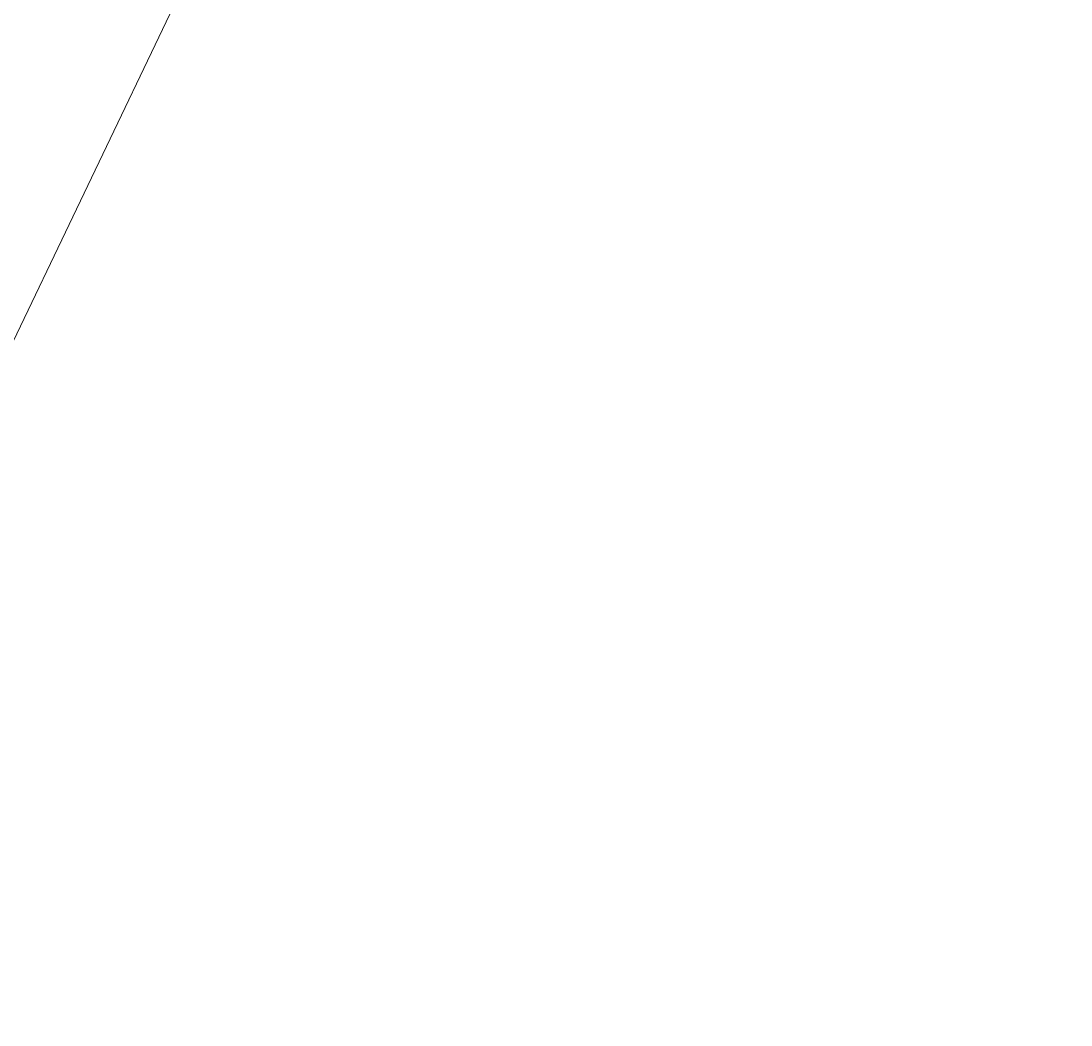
# Model space of a CAD drawing. Header units: metres. Extents: x 0 to 105485, y 0 to 425721.
# Drawn here: x 104756.288 to 104756.805, y 425214.452 to 425214.947 of the extents above; entities that cross this region are included whole.
import ezdxf

# ---------------------------------------------------------------- set-up
doc = ezdxf.new("R2010")
doc.units = ezdxf.units.M
doc.header["$MEASUREMENT"] = 0
doc.layers.add('B-XX-VH-OPENVERHARDING-G', color=90, linetype='Continuous', lineweight=18)

msp = doc.modelspace()

# ---------------------------------------------------------------- linework, layer by layer
at = {"layer": 'B-XX-VH-OPENVERHARDING-G', "ltscale": 0.5}
for points in [[(104767.203, 425237.395), (104760.27, 425223.114), (104754.873, 425211.842), (104753.553, 425208.851), (104752.747, 425206.914), (104751.687, 425204.174), (104750.713, 425201.445), (104749.828, 425198.529), (104749.019, 425195.591), (104748.285, 425192.634), (104747.622, 425189.629), (104746.918, 425185.854), (104744.399, 425169.515)], [(104744.399, 425169.515), (104746.918, 425185.854), (104747.622, 425189.629), (104748.285, 425192.634), (104749.019, 425195.591), (104749.828, 425198.529), (104750.713, 425201.445), (104751.687, 425204.174), (104752.747, 425206.914), (104753.553, 425208.851), (104754.873, 425211.842), (104760.27, 425223.114), (104767.203, 425237.395)]]:
    msp.add_lwpolyline(points, dxfattribs=at)

doc.saveas('drawing.dxf')
